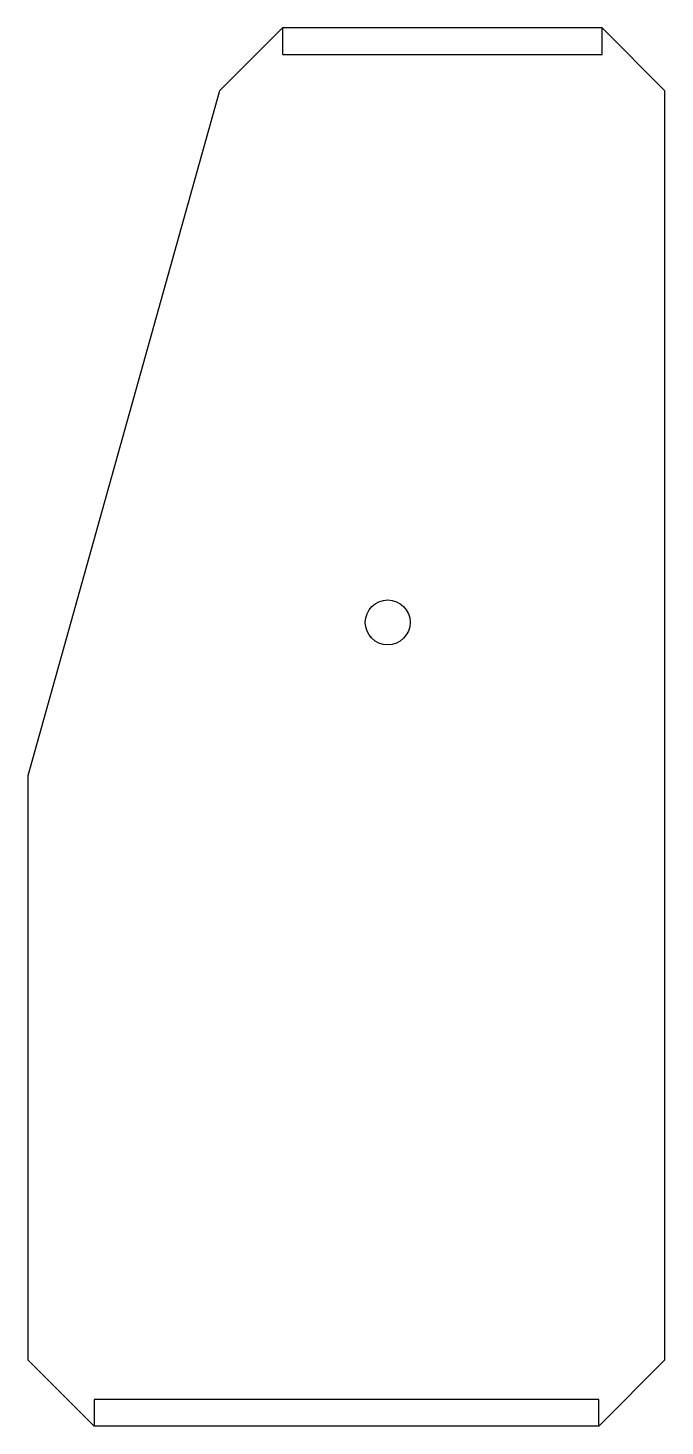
# Model space of a CAD drawing. Header units: millimetres. Extents: x -19 to 29, y -106 to 0.
import ezdxf

# ---------------------------------------------------------------- set-up
doc = ezdxf.new("R2010")
doc.units = ezdxf.units.MM

msp = doc.modelspace()

# ---------------------------------------------------------------- linework, layer by layer
at = {"color": 7, "linetype": 'Continuous', "lineweight": 25}
for p, q in [((0, 0), (-4.77, -4.77)), ((0, 0), (0, -2)), ((28.96, -4.77), (24.19, 0)), ((24.19, -2), (24.19, 0)), ((0, -2), (24.19, -2)), ((-4.77, -4.77), (-19.28, -56.6)), ((28.96, -100.82), (28.96, -4.77)), ((-19.28, -56.6), (-19.28, -100.82)), ((-19.28, -100.82), (-14.27, -105.83)), ((23.95, -105.83), (28.96, -100.82)), ((-14.27, -103.83), (-14.27, -105.83)), ((23.95, -103.83), (-14.27, -103.83)), ((23.95, -105.83), (23.95, -103.83))]:
    msp.add_line(p, q, dxfattribs=at)
for p, q in [((24.19, 0), (0, 0)), ((23.95, -105.83), (-14.27, -105.83))]:
    msp.add_line(p, q)
msp.add_circle((7.96, -45), 1.7, dxfattribs=at)

doc.saveas('drawing.dxf')
